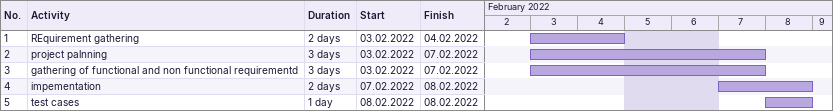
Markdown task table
| ID | Task | Duration | Start | Finish |
|---|---|---|---|---|
| 1 | REquirement gathering | 2d | 2022-02-03 | 2022-02-04 |
| 2 | project palnning | 3d | 2022-02-03 | 2022-02-07 |
| 3 | gathering of functional and non functional requirementd | 3d | 2022-02-03 | 2022-02-07 |
| 4 | impementation | 2d | 2022-02-07 | 2022-02-08 |
| 5 | test cases | 1d | 2022-02-08 | 2022-02-08 |
